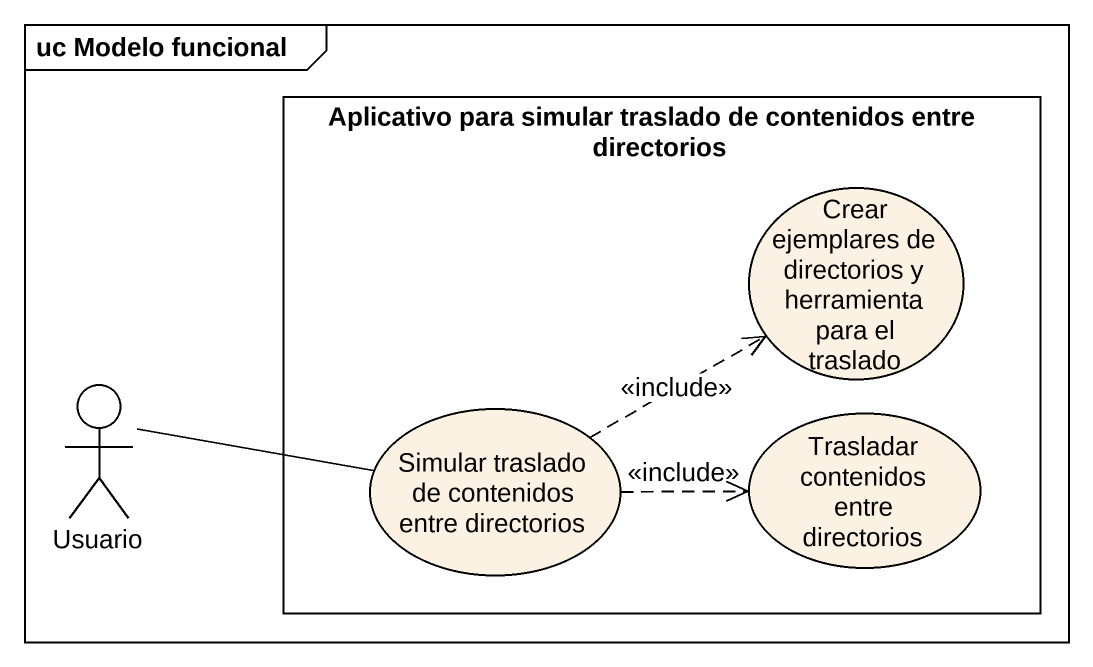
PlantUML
@startuml
mainframe uc Modelo funcional
rectangle "Aplicativo para simular traslado de contenidos entre directorios" as Aplicativo_para_simular {
  usecase "Crear ejemplares de directorios y herramienta para el traslado" as Crear_ejemplares_de
  usecase "Simular traslado de contenidos entre directorios" as Simular_traslado_de
  usecase "Trasladar contenidos entre directorios" as Trasladar_contenidos_entre
}
actor Usuario
Usuario -right- Simular_traslado_de
Simular_traslado_de .right.> Crear_ejemplares_de : <<include>>
Simular_traslado_de .right.> Trasladar_contenidos_entre : <<include>>
@enduml
